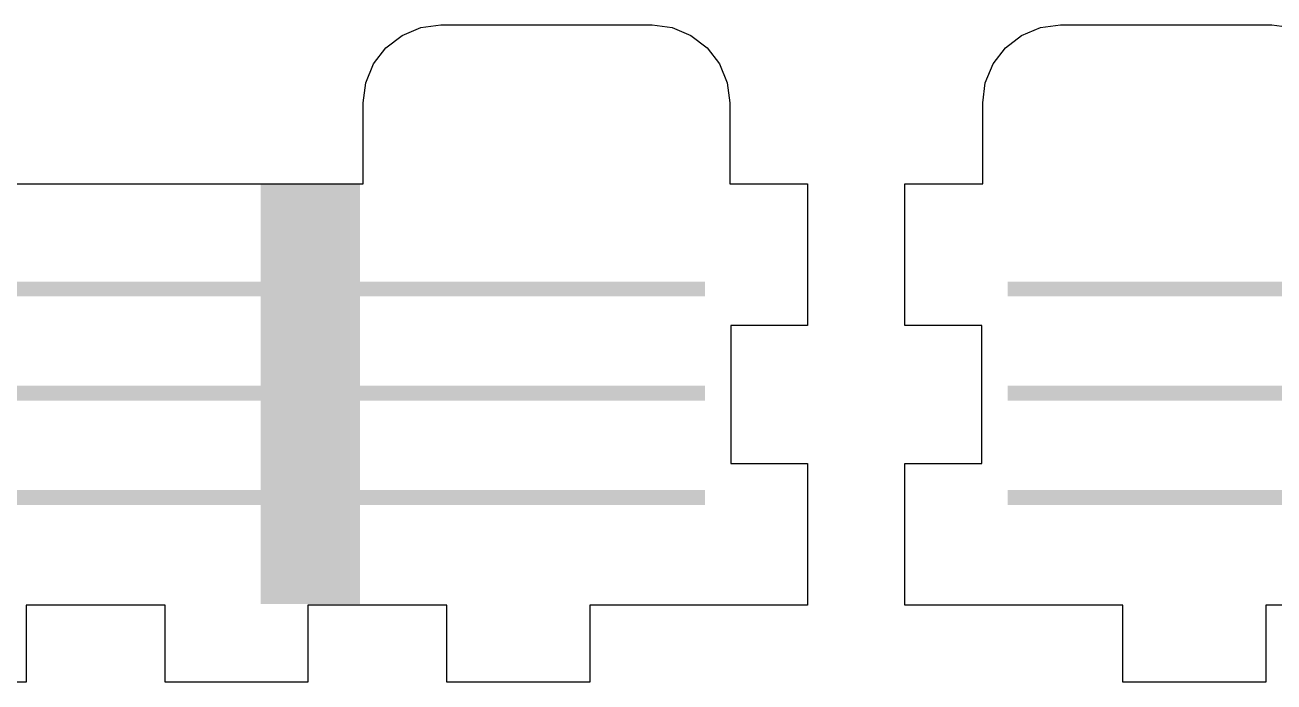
# Model space of a CAD drawing. Header units: millimetres. Extents: x 6 to 294, y 109 to 451.
# Drawn here: x 138.5 to 188.8, y 393.8 to 420.2 of the extents above; entities that cross this region are included whole.
import ezdxf

# ---------------------------------------------------------------- set-up
doc = ezdxf.new("R2010")
doc.units = ezdxf.units.MM
doc.layers.add('CUT', color=1, linetype='Continuous')
doc.layers.add('RASTER', color=7, linetype='Continuous')

msp = doc.modelspace()

# ---------------------------------------------------------------- hatches: boundary and pattern name
at = {"layer": 'RASTER'}
for points in [[(148, 413.8), (152, 413.8), (152, 396.9), (148, 396.9)], [(150.55, 410.42), (150.545, 410.348), (150.531, 410.278), (150.508, 410.21), (150.476, 410.145), (150.436, 410.085), (150.389, 410.031), (150.335, 409.984), (150.275, 409.944), (150.21, 409.912), (150.142, 409.889), (150.072, 409.875), (150, 409.87), (149.928, 409.875), (149.858, 409.889), (149.79, 409.912), (149.725, 409.944), (149.665, 409.984), (149.611, 410.031), (149.564, 410.085), (149.524, 410.145), (149.492, 410.21), (149.469, 410.278), (149.455, 410.348), (149.45, 410.42), (149.455, 410.492), (149.469, 410.562), (149.492, 410.63), (149.524, 410.695), (149.564, 410.755), (149.611, 410.809), (149.665, 410.856), (149.725, 410.896), (149.79, 410.928), (149.858, 410.951), (149.928, 410.965), (150, 410.97), (150.072, 410.965), (150.142, 410.951), (150.21, 410.928), (150.275, 410.896), (150.335, 410.856), (150.389, 410.809), (150.436, 410.755), (150.476, 410.695), (150.508, 410.63), (150.531, 410.562), (150.545, 410.492)], [(94.1, 409.9), (165.9, 409.9), (165.9, 409.3), (94.1, 409.3)], [(178.1, 409.9), (249.9, 409.9), (249.9, 409.3), (178.1, 409.3)], [(94.1, 405.7), (165.9, 405.7), (165.9, 405.1), (94.1, 405.1)], [(150.55, 405.35), (150.545, 405.278), (150.531, 405.208), (150.508, 405.14), (150.476, 405.075), (150.436, 405.015), (150.389, 404.961), (150.335, 404.914), (150.275, 404.874), (150.21, 404.842), (150.142, 404.819), (150.072, 404.805), (150, 404.8), (149.928, 404.805), (149.858, 404.819), (149.79, 404.842), (149.725, 404.874), (149.665, 404.914), (149.611, 404.961), (149.564, 405.015), (149.524, 405.075), (149.492, 405.14), (149.469, 405.208), (149.455, 405.278), (149.45, 405.35), (149.455, 405.422), (149.469, 405.492), (149.492, 405.56), (149.524, 405.625), (149.564, 405.685), (149.611, 405.739), (149.665, 405.786), (149.725, 405.826), (149.79, 405.858), (149.858, 405.881), (149.928, 405.895), (150, 405.9), (150.072, 405.895), (150.142, 405.881), (150.21, 405.858), (150.275, 405.826), (150.335, 405.786), (150.389, 405.739), (150.436, 405.685), (150.476, 405.625), (150.508, 405.56), (150.531, 405.492), (150.545, 405.422)], [(178.1, 405.7), (249.9, 405.7), (249.9, 405.1), (178.1, 405.1)], [(94.1, 401.5), (165.9, 401.5), (165.9, 400.9), (94.1, 400.9)], [(178.1, 401.5), (249.9, 401.5), (249.9, 400.9), (178.1, 400.9)], [(150.55, 400.28), (150.545, 400.208), (150.531, 400.138), (150.508, 400.07), (150.476, 400.005), (150.436, 399.945), (150.389, 399.891), (150.335, 399.844), (150.275, 399.804), (150.21, 399.772), (150.142, 399.749), (150.072, 399.735), (150, 399.73), (149.928, 399.735), (149.858, 399.749), (149.79, 399.772), (149.725, 399.804), (149.665, 399.844), (149.611, 399.891), (149.564, 399.945), (149.524, 400.005), (149.492, 400.07), (149.469, 400.138), (149.455, 400.208), (149.45, 400.28), (149.455, 400.352), (149.469, 400.422), (149.492, 400.49), (149.524, 400.555), (149.564, 400.615), (149.611, 400.669), (149.665, 400.716), (149.725, 400.756), (149.79, 400.788), (149.858, 400.811), (149.928, 400.825), (150, 400.83), (150.072, 400.825), (150.142, 400.811), (150.21, 400.788), (150.275, 400.756), (150.335, 400.716), (150.389, 400.669), (150.436, 400.615), (150.476, 400.555), (150.508, 400.49), (150.531, 400.422), (150.545, 400.352)]]:
    msp.add_hatch(color=7, dxfattribs=at).paths.add_polyline_path(points)

# ---------------------------------------------------------------- linework, layer by layer
at = {"layer": 'CUT'}
for points in [[(137.38, 413.84), (152.14, 413.84), (152.13, 413.84), (152.13, 417.103), (152.237, 417.913), (152.55, 418.67), (153.049, 419.321), (153.7, 419.82), (154.457, 420.133), (155.267, 420.24), (163.773, 420.24), (164.583, 420.133), (165.34, 419.82), (165.991, 419.321), (166.49, 418.67), (166.803, 417.913), (166.91, 417.103), (166.91, 413.84), (166.9, 413.84), (170.04, 413.84), (170.04, 408.127), (166.94, 408.127), (166.94, 402.573), (170.04, 402.573), (170.04, 396.86), (166.9, 396.86), (161.263, 396.86), (161.263, 393.76), (155.506, 393.76), (155.506, 396.86), (149.909, 396.86), (149.909, 393.76), (144.152, 393.76), (144.152, 396.86), (138.555, 396.86), (138.555, 393.76), (132.798, 393.76)], [(194.091, 396.86), (188.494, 396.86), (188.494, 393.76), (182.737, 393.76), (182.737, 396.86), (177.1, 396.86), (173.96, 396.86), (173.96, 402.573), (177.06, 402.573), (177.06, 408.127), (173.96, 408.127), (173.96, 413.84), (177.1, 413.84), (177.09, 413.84), (177.09, 417.103), (177.197, 417.913), (177.51, 418.67), (178.009, 419.321), (178.66, 419.82), (179.417, 420.133), (180.227, 420.24), (188.733, 420.24), (189.543, 420.133)]]:
    msp.add_lwpolyline(points, dxfattribs=at)

doc.saveas('drawing.dxf')
